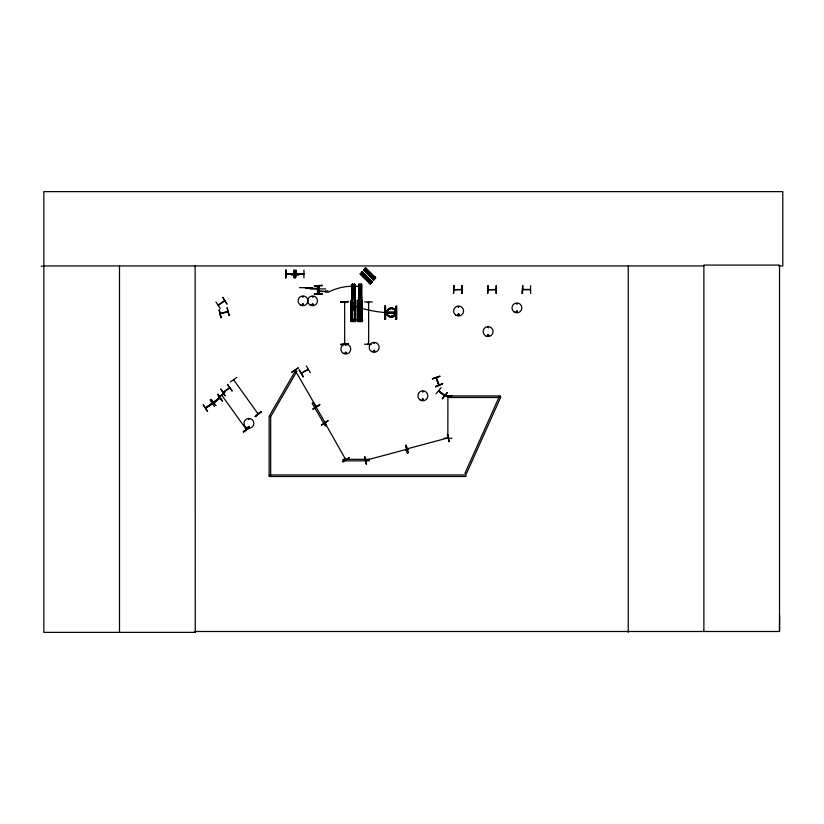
<?xml version="1.0" encoding="UTF-8"?>
<svg xmlns="http://www.w3.org/2000/svg" width="824" height="824" viewBox="0 0 824 824"><rect width="100%" height="100%" fill="white"/><g stroke="black" fill="none" stroke-linecap="round" stroke-linejoin="round"><path stroke-width="1.24" d="M778.948 265.936L782.8 265.936L782.8 191.642L43.857 191.642L43.857 632.358L195.247 632.358L195.144 631.493L779.514 631.493L779.628 615.559M206.165 407.447C203.095 410.754 233.923 388.918 205.526 407.911M211.995 403.595L211.603 403.997M219.926 397.982L213.704 402.39L220.111 397.93L213.797 402.421L214.189 401.7M219.853 397.59L219.483 398.301M436.071 377.763L438.801 385.179L436.174 377.835M439.192 384.952L436.359 377.629M387.177 314.871L386.374 311.338L388.671 308.403L392.605 307.805L395.87 309.958L396.54 313.625L393.017 317.086L389.103 316.725C384.787 314.953 386.621 307.888 391.173 308.166L393.491 308.681M391.163 308.382C386.899 308.135 385.024 314.747 389.216 316.488M344.638 301.975L344.731 302.686M344.69 344.113L344.669 302.078M368.596 301.975L368.606 302.851L368.318 301.975M368.328 344.144L368.318 343.268L368.637 344.113M368.678 343.979L368.596 302.058L368.287 302.686M448.277 438.007L447.473 438.409M248.22 426.791C249.744 429.778 249.693 424.216 248.271 427.172M302.573 296.63C303.397 298.319 303.469 295.177 302.614 296.846M302.274 304.509C304.458 302.037 302.974 307.373 302.377 304.159M312.08 304.509C313.491 302.738 312.863 306.425 312.162 304.386M313.027 296.856L312.234 296.527L312.893 297.021M313.295 304.695C312.162 301.749 311.421 307.064 313.377 304.509M345.38 345.019L346.224 345.132L345.431 344.916M345.122 352.6C346.863 355.515 346.121 349.87 345.194 353.136M346.348 352.785C344.751 354.227 345.833 351.385 346.214 352.548M373.437 350.808C374.755 353.548 375.167 348.923 373.56 350.653M374.693 351.148C373.746 349.222 373.529 352.487 374.58 351.24M422.125 399.269C425.194 402.318 422.403 397.281 422.671 398.785M423.371 399.609L422.475 399.094L423.093 399.877M458.165 306.94L458.968 306.724L458.319 307.218M458.062 314.706C459.473 312.935 458.844 316.632 458.144 314.593M487.571 335.244C488.982 333.473 488.354 337.16 487.654 335.121M488.797 335.43C487.664 332.484 486.912 337.799 488.869 335.244M516.504 303.912L517.348 303.798L516.545 303.706M516.154 311.575C518.142 309.021 517.338 314.325 516.236 311.39M517.379 311.688C516.638 309.639 516.071 313.357 517.451 311.575M308.258 369.616L301.44 373.066M438.564 390.875L444.651 395.901M344.669 344.03L344.72 343.433M368.287 302.14L368.328 302.769M448.235 396.715L447.916 396.087L447.865 396.828M448.215 438.059L448.225 437.462M406.428 449.379L405.655 449.883L406.5 449.647M408.251 448.874L407.417 449.059M221.151 313.666L220.338 313.923M220.327 313.573L227.898 311.894L227.228 312.08M221.893 395.386L222.521 395.674M233.583 379.72L234.294 380.091M353.609 321.195L353.074 321.247M360.304 321.226L359.779 321.247M295.167 370.44L316.21 406.788M325.408 423.649L324.996 423M393.295 308.938L394.871 310.36L395.489 312.286L394.356 315.067C389.144 315.499 393.429 317.425 391.956 316.045M394.809 315.489L396.087 312.378L395.376 310.226L393.563 308.681M249.415 427.254C249.002 425.153 247.942 428.253 249.281 427.316M390.978 312.44L390.689 312.832M488.478 327.695L487.89 327.107L488.385 327.756M317.971 289.482L318.682 289.482L318.054 290.11M353.599 320.371L353.311 321.247M360.16 320.206L359.841 321.226M365.702 460.297L406.345 449.41L405.82 449.873M407.437 448.74L408.199 448.915M408.158 448.884L407.581 449.049M258.355 413.844L257.891 413.133L258.293 413.689M387.929 309.783L391.091 308.464M296.001 273.928L296.877 274.196M530.543 289.44L522.828 289.358M371.006 282.941L370.852 282.261M458.062 314.171C457.825 317.199 460.503 313.398 458.247 314.099M422.547 391.4L423.072 392.07L422.661 391.359M436.092 393.707L441.139 387.661M442.375 398.806L447.298 392.657M444.62 395.87L438.636 390.916L444.692 395.788M296.032 274.238L303.881 274.155L296.166 273.887M387.774 312.811L387.774 312.811A72.203 32.847 0 0 1 351.426 304.88M394.696 312.811L386.899 312.543L394.696 312.543M393.8 316.097L390.226 316.632L387.342 314.737M374.652 278.739L374.117 278.285M229.577 388.125L223.345 392.378M365.681 267.831L365.022 268.48L375.095 278.533M364.702 270.859L366.567 269.005M361.303 274.856L363.157 272.991M365.382 271.539L367.247 269.685M361.983 275.535L363.837 273.681M366.412 272.559L368.266 270.705M363.003 276.555L364.857 274.701M367.308 273.465L369.173 271.611M363.909 277.461L365.763 275.607M368.338 274.495L370.192 272.631M364.929 278.481L366.783 276.627M372.716 278.873L374.57 277.008M369.307 282.859L371.161 281.005M375.167 276.988L372.695 279.46L375.25 277.07M369.368 283.538L371.84 281.056M372.335 281.88L370.192 284.033L360.129 273.98L362.272 271.817L372.283 281.921M392.708 316.684L395.953 313.511L395.314 310.205M390.226 316.828L393.707 316.334M374.395 343.608L373.869 342.938L374.457 343.515M230.483 381.903L236.89 377.33M203.291 404.831L207.597 411.444L203.25 404.862M218.69 397.374L224.87 392.492L218.751 397.467M205.598 407.859L211.799 403.327M213.54 402.174L219.689 397.652M211.995 403.554L205.845 408.065M220.018 397.817L213.797 402.38M215.867 405.511L210.923 399.372L215.785 405.583M257.974 413.246L258.139 414.009M257.891 413.205L258.087 413.936L233.635 379.782M255.296 416.563L261.435 411.609L255.316 416.594M255.121 416.326L261.466 411.66M248.766 427.8L243.327 431.797L248.817 427.872M243.533 432.075L248.992 428.109L243.296 431.745M215.94 301.986L220.317 308.537M218.412 305.282L224.736 300.873M226.888 304.005L222.779 297.268L226.981 303.943M220.873 389.082L225.014 395.798M223.098 392.173L229.515 387.743M232.193 390.844L227.682 384.386M291.789 372.098L298.422 367.834L291.84 372.191M312.986 408.807L319.774 404.821M325.161 423.824L325.078 423.083L345.689 459.555M349.386 457.639L342.784 461.955L349.355 457.598M299.411 369.924L303.438 376.692M306.322 365.938L310.36 372.695M301.471 373.128L308.114 369.255M344.37 301.975L344.37 302.769M395.52 310.215L392.42 308.392L388.918 308.928L386.878 311.575L387.445 314.747M405.717 449.492L406.253 449.389M447.36 437.987L448.06 438.162M224.396 300.667L218.092 305.117M392.193 316.581L394.82 315.489M303.222 304.921C300.997 304.478 304.726 303.551 302.985 304.983M248.838 418.808L248.838 419.632L249.054 418.839M438.739 390.607L444.785 395.407M432.404 378.7L439.913 376.28L432.394 378.669M432.528 379.03L439.892 376.228M435.494 386.817L442.715 383.634L435.515 386.847M435.391 386.538L442.735 383.685M390.082 316.88L387.002 314.85M405.913 445.238L408.034 452.829M364.692 456.63L366.392 464.334M447.483 434.094L449.152 441.808L447.442 434.104M365.774 460.276L366.433 460.07M366.35 464.345L364.641 456.651M219.246 309.958L220.894 317.662M227.28 307.805L229.278 315.417M220.224 313.625L227.836 311.585M221.79 313.244L226.157 312.069M220.863 317.673L219.194 309.968L221.182 317.59M447.988 437.904L407.417 448.771L408.014 448.565M296.084 273.928L303.86 273.836L303.005 274.248M461.687 289.791L454.137 289.749M360.294 297.866L360.346 298.401M458.412 314.026L458.947 314.099M233.81 379.555L234.346 380.224M396.014 306.116L395.911 319.248L396.087 306.116L396.746 306.106L396.746 319.238L395.87 319.238M294.312 270.056L294.322 277.925M295.981 270.128L295.631 278.007L295.929 270.128M287.761 274.135L292.283 274.114M293.735 273.815L286.021 274.176L293.9 274.217M303.901 277.956L303.963 270.076M340.57 301.945L348.439 301.841M364.517 301.945L372.397 301.955M340.57 344.216L348.449 344.226M364.527 344.216L371.274 344.525M451.995 438.255L444.115 438.193M41.2 266.245L43.857 266.234M391.039 308.475L393.254 308.938M43.857 265.936L703.881 265.936M358.625 298.576L361.664 298.566L361.664 284.342L360.737 284.342L360.737 298.566L360.943 284.342M351.92 284.352L354.753 284.352M358.625 284.352L361.458 284.352M314.387 285.712L322.266 285.712M530.543 285.64L530.646 293.509M352.126 285.794L354.753 285.794M358.831 285.794L361.458 285.794M352.126 286.762L354.753 286.762M358.831 286.762L361.458 286.762A62.799 57.124 51.2 0 0 327.756 292.458L327.756 290.522M352.126 288.204L354.753 288.204M358.831 288.204L361.458 288.204M318.569 288.39L305.653 288.39L318.569 288.658M310.277 288.915L325.696 288.915M317.889 289.317L318.764 289.317M352.126 289.492L354.753 289.492M358.821 289.492L361.448 289.492M461.739 289.409L453.993 289.749M495.873 289.409L488.127 289.749M317.889 289.646L318.764 289.646M488.261 289.749L495.976 289.801M522.828 289.791L530.543 289.801M317.889 289.863L318.764 289.863M317.889 290.192L318.764 290.192M352.126 290.934L354.753 290.934M358.821 290.934L361.448 290.934M326.005 291.284L319.444 291.284L326.005 291.727M317.498 291.397L319.444 291.397M317.498 291.614L319.444 291.614M495.976 293.509L496.089 285.64M314.387 293.808L322.266 293.694M314.387 294.096L322.266 294.096M352.126 297.124L354.753 297.124M358.831 297.124L361.458 297.124M351.693 297.526L355.196 297.526M358.389 297.526L361.891 297.526M351.693 297.639L355.196 297.639M358.389 297.639L361.891 297.639M355.669 300.173L351.117 300.183L351.117 321.514L355.669 321.494L355.649 300.173L355.577 321.494M351.426 302.357L355.36 302.357M358.121 302.357L362.066 302.357M351.426 303.798L355.36 303.798M358.121 303.798L362.066 303.798M351.426 305.962L355.36 305.962M358.121 305.962L362.066 305.962M384.623 306.106L384.705 319.228L384.623 306.106L385.364 306.106M351.426 307.888L355.36 307.888M358.121 307.888L362.055 307.888M351.426 310.051L355.36 310.051M358.121 310.051L362.055 310.051M385.498 312.234L395.87 312.317L385.498 312.399M385.498 312.945L395.87 312.945L385.498 313.11M351.426 319.331L355.36 319.331M358.121 319.331L362.066 319.331M384.623 319.228L385.498 319.238L385.498 306.106M350.767 319.949L356.019 319.949M357.472 319.949L362.714 319.949M350.767 320.103L356.019 320.103M357.472 320.103L362.714 320.103M353.074 320.361L353.702 320.361M359.779 320.361L360.397 320.32M362.375 321.494L357.822 321.514L357.843 300.183L362.375 300.173L362.354 321.494L362.272 300.173M269.139 474.974L465.869 474.974L465.869 476.499L269.139 476.499L269.139 416.697L270.674 416.697L296.928 371.233L295.6 370.46L269.345 415.935L270.674 416.697L270.674 474.974M385.467 306.106L385.467 319.238L385.395 306.106M246.376 429.52L221.872 395.304M389.144 316.344L392.811 316.715M344.37 344.144L344.37 343.351M447.257 392.615L442.292 398.734M447.834 438.007L447.916 396.087M222.171 395.18L222.511 395.716M246.211 429.428L245.84 428.851L246.551 429.252M365.629 267.872L375.734 277.884L373.602 280.036L363.538 269.984L365.547 267.985L375.589 278.028M365.382 268.119L375.445 278.172M365.269 268.233L375.363 278.255M365.166 268.336L375.25 278.378M364.187 269.335L374.251 279.387M374.209 279.429L364.064 269.458L374.003 279.635M363.909 269.613L373.88 279.758M363.786 269.736L373.766 279.882L363.683 269.839M362.148 271.951L372.191 282.024M361.983 272.116L372.046 282.168M361.911 272.178L371.923 282.292M361.777 272.311L371.82 282.385M361.633 272.466L371.676 282.529M371.542 282.673L370.975 283.24M360.737 273.372L370.841 283.384M360.624 273.486L370.718 283.507M360.541 273.568L370.553 283.672M360.376 273.733L370.481 283.744M360.263 273.846L370.337 283.889M316.148 405.995L316.395 406.582M217.711 394.449L222.284 400.855M209.996 399.97L214.384 406.52M227.445 384.551L231.915 391.029M220.832 389.113L225.251 395.633M316.169 406.716L315.777 406.222M299.153 370.069L303.098 376.898M406.232 445.156L408.313 452.747M226.96 307.888L229 315.499M368.287 343.979L368.318 343.351M447.916 437.379L447.916 438.09M293.983 270.056L294.034 277.925M285.887 270.107L285.938 277.976M779.514 631.493L779.514 265.081L703.881 265.081L703.881 631.493M628.238 265.936L628.238 632.358M522.643 285.64L522.55 293.509M496.378 285.64L496.378 293.509M461.955 285.64L461.904 293.509M362.024 300.173L362.066 321.494M361.592 284.342L361.478 298.566M361.602 300.173L361.592 321.494M361.448 284.342L361.458 298.566M361.242 284.342L361.252 298.566M361.087 284.342L360.964 298.566M361.005 301.429L361.087 320.248M360.696 321.494L359.491 321.494M359.542 284.352L359.532 298.576M359.367 284.352L359.336 298.576M359.202 301.44L359.109 320.258M358.934 321.514L358.934 300.183L358.852 321.514M358.831 284.352L358.801 298.576M358.687 284.352L358.636 298.576M358.605 300.183L358.584 321.514M358.44 300.183L358.419 321.514M358.337 300.183L358.337 321.514M358.121 300.183L358.162 321.514M357.915 300.183L357.915 321.514M355.401 300.173L355.36 321.494M354.897 284.342L354.773 298.566M354.887 300.173L354.814 321.494M354.753 284.342L354.753 298.566M354.454 284.342L354.547 298.566M354.269 284.342L354.382 298.566M354.289 301.429L354.382 320.248M354.217 284.342L354.104 298.566L354.052 284.342L354.959 284.342L354.959 298.566L351.92 298.576L351.992 284.352M354.001 321.494L352.796 321.494M352.785 284.352L352.837 298.576M352.662 284.352L352.641 298.576M352.497 284.352L352.435 298.576M352.404 301.44L352.487 320.258M352.332 284.352L352.27 298.576M352.229 300.183L352.229 321.514M352.126 284.352L352.106 298.576M352.188 300.183L352.157 321.514M351.91 301.44L351.982 320.258M351.735 301.44L351.735 321.494M351.642 301.44L351.642 320.258M351.467 300.183L351.426 321.514M351.22 300.183L351.22 321.514M326.005 290.522L326.005 292.489M319.166 285.815L319.207 293.694M318.878 285.815L318.764 293.694M317.487 285.815L317.456 293.694M312.471 287.658L299.473 287.658M195.133 265.936L195.247 632.358M119.501 265.936L119.501 632.358M448.277 396.715L448.235 396.025L448.277 396.715M352.878 290.058C353.589 292.283 354.608 288.482 352.878 290.058M352.548 308.743C353.62 312.08 355.144 306.384 352.548 308.743M359.573 290.058C360.284 292.283 361.303 288.482 359.573 290.058M359.243 308.743C360.315 312.08 361.839 306.384 359.243 308.743M364.785 276.895C365.496 279.12 366.515 275.319 364.785 276.895M368.184 272.899C368.905 275.134 369.924 271.323 368.184 272.899M499.19 396.849L464.973 473.233L466.374 473.862L500.59 397.477L500.59 395.942L448.091 395.942L448.091 397.477L500.59 397.477L499.19 396.849M217.969 394.263L222.253 400.876L217.969 394.263M319.722 404.728L313.151 409.085L319.722 404.728M328.055 420.704L321.484 425.06L328.055 420.704M313.47 402.514L312.142 403.276L325.264 426.008L326.592 425.246L313.47 402.514M405.841 445.599L407.499 453.313L405.841 445.599M286 270.107L285.609 277.987L285.979 270.107M348.439 301.512L340.57 301.996L348.439 301.512M348.449 344.113L340.57 344.607L348.449 344.113M451.985 395.582L444.115 396.025L451.985 395.541M298.865 274.711L291.109 274.711L298.865 274.804M322.266 285.382L314.387 285.815L322.266 285.382M453.973 285.64L453.54 293.509L453.973 285.64M462.285 285.64L461.852 293.509L462.285 285.64M488.096 285.64L487.695 293.509L488.045 285.64M522.663 285.64L522.22 293.509L522.663 285.64M369.234 459.318L342.98 459.318L342.98 460.853L369.234 460.853L369.234 459.318M361.849 321.494L361.849 300.173L361.757 321.494M361.334 321.494L361.334 300.173L361.252 321.494M359.13 298.576L359.151 284.352L359.027 298.576M355.154 321.494L355.154 300.173L355.062 321.494M354.629 321.494L354.629 300.173L354.557 321.494M317.889 293.694L317.889 285.815L317.837 293.694M514.464 312.152A4.923 4.923 0 0 0 521.839 307.888A4.923 4.923 0 0 0 514.464 303.623A4.923 4.923 0 0 0 514.464 312.152M485.614 335.873A4.985 4.985 0 0 0 493.092 331.567A4.985 4.985 0 0 0 485.614 327.252A4.985 4.985 0 0 0 485.614 335.873M456.105 315.345A4.985 4.985 0 0 0 463.582 311.029A4.985 4.985 0 0 0 456.105 306.713A4.985 4.985 0 0 0 456.105 315.345M246.489 427.574A4.923 4.923 0 0 0 253.874 423.309A4.923 4.923 0 0 0 246.489 419.045A4.923 4.923 0 0 0 246.489 427.574M310.174 305.055A4.882 4.882 0 0 0 317.498 300.832A4.882 4.882 0 0 0 310.174 296.599A4.882 4.882 0 0 0 310.174 305.055M300.544 305.055A4.882 4.882 0 0 0 307.867 300.832A4.882 4.882 0 0 0 300.544 296.599A4.882 4.882 0 0 0 300.544 305.055M371.686 351.642A4.985 4.985 0 0 0 379.153 347.326A4.985 4.985 0 0 0 371.686 343.011A4.985 4.985 0 0 0 371.686 351.642M343.351 353.362A4.913 4.913 0 0 0 350.725 349.108A4.913 4.913 0 0 0 343.351 344.854A4.913 4.913 0 0 0 343.351 353.362M420.364 400.103A4.985 4.985 0 0 0 427.841 395.788A4.985 4.985 0 0 0 420.364 391.472A4.985 4.985 0 0 0 420.364 400.103"/></g></svg>
